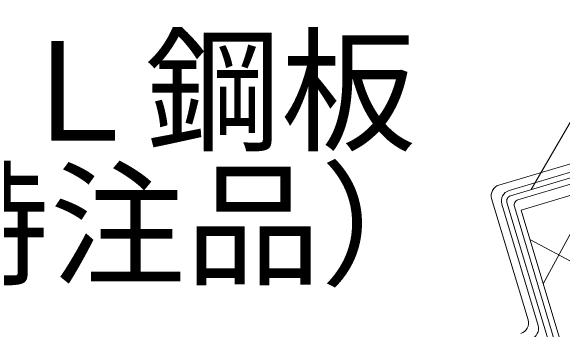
# Model space of a CAD drawing. Units: millimetres, scale not verified. Extents: x -675 to 675, y -471 to 460.
# Drawn here: x -197.1 to -95.1, y -3 to 55.9 of the extents above; entities that cross this region are included whole.
import ezdxf
from ezdxf.enums import TextEntityAlignment as Align

# ---------------------------------------------------------------- set-up
doc = ezdxf.new("R2010")
doc.units = ezdxf.units.MM
doc.header["$LTSCALE"] = 5
for name, color, linetype, lineweight in [('1-3_断熱材', 7, 'Continuous', 9), ('1-4_リベットルーフ', 3, 'Continuous', 9), ('1-5_ＦＬ鋼板・ディスク', 7, 'Continuous', 9), ('E-0', 7, 'Continuous', 9)]:
    doc.layers.add(name, color=color, linetype=linetype, lineweight=lineweight)
doc.styles.add('ＭＳ ゴシック', font='')
doc.styles.get('ＭＳ ゴシック').set_extended_font_data('MS Gothic')

msp = doc.modelspace()

# ---------------------------------------------------------------- linework, layer by layer
at = {"layer": '1-3_断熱材'}
for p, q in [((-98.783, 5.517), (-89.247, 23.228)), ((-101.248, 13.734), (-70.922, -2.596))]:
    msp.add_line(p, q, dxfattribs=at)
msp.add_lwpolyline([(-94.25, -9.594), (-102.87, 19.141), (-80.741, 25.78)], dxfattribs=at)
at = {"layer": '1-4_リベットルーフ'}
for p, q in [((-60.189, 37.792), (-106.97, 23.758)), ((-60.031, 36.273), (-105.102, 22.752)), ((-101.587, -1.146), (-108.311, 21.267)), ((-99.719, -2.152), (-106.443, 20.262))]:
    msp.add_line(p, q, dxfattribs=at)
for centre, start, end in [((-106.395, 21.842), 106.699, 196.699), ((-104.527, 20.836), 106.699, 196.699), ((-103.502, -1.721), 286.699, 16.699), ((-101.635, -2.726), 286.699, 16.699)]:
    msp.add_arc(centre, 2, start, end, dxfattribs=at)
at = {"layer": '1-5_ＦＬ鋼板・ディスク'}
for p, q in [((-104.815, 21.794), (-59.38, 35.424)), ((-103.445, 21.057), (-84.634, 26.7)), ((-97.439, -6.27), (-105.485, 20.549)), ((-96.07, -7.008), (-104.115, 19.811))]:
    msp.add_line(p, q, dxfattribs=at)
for centre in [(-104.527, 20.836), (-103.158, 20.099)]:
    msp.add_arc(centre, 1, 106.699, 196.699, dxfattribs=at)
at = {"layer": 'E-0'}
msp.add_line((-101.01, 22.928), (-32.764, 141.133), dxfattribs=at)

# ---------------------------------------------------------------- texts
at = {"layer": 'E-0', "style": 'ＭＳ ゴシック'}
for s, p in [('ＦＬ鋼板', (-222.249, 26.483)), ('（特注品）', (-239.899, 1.733))]:
    msp.add_text(s, height=18.33, dxfattribs=at).set_placement(p, align=Align.BOTTOM_LEFT)

doc.saveas('drawing.dxf')
